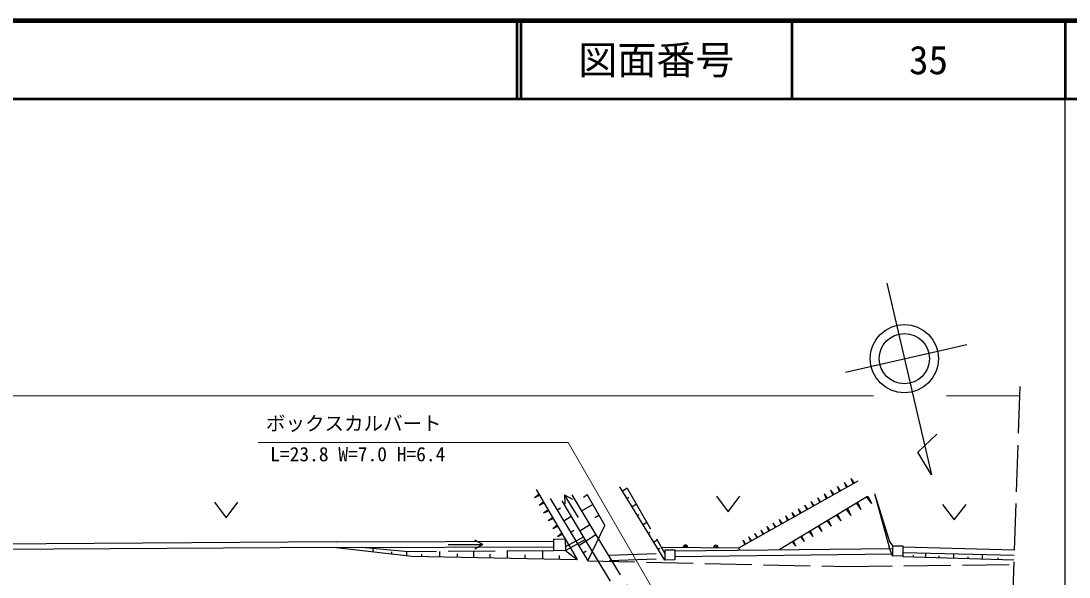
# Model space of a CAD drawing. Units: millimetres, scale not verified. Extents: x 40000 to 680000, y 20000 to 380000.
# Drawn here: x 445218 to 579500, y 308728 to 380000 of the extents above; entities that cross this region are included whole.
import ezdxf
from ezdxf.enums import TextEntityAlignment as Align

# ---------------------------------------------------------------- set-up
doc = ezdxf.new("R2010")
doc.units = ezdxf.units.MM
doc.header["$LTSCALE"] = 1000
doc.linetypes.add('DASHED', pattern=[7.5, 6, -1.5])
for name, color, linetype, lineweight in [('M-BGD', 7, 'Continuous', 25), ('M-BGD-EXST', 7, 'Continuous', 25), ('M-BMK-SRVR', 3, 'Continuous', 25), ('M-STR-HTXT', 7, 'Continuous', 13), ('M-TTL', 2, 'Continuous', 140), ('M-TTL-BAND', 7, 'Continuous', 25), ('M-TTL-LINE', 7, 'Continuous', 50)]:
    doc.layers.add(name, color=color, linetype=linetype, lineweight=lineweight)
doc.layers.add('M-TTL-TXT', color=7, linetype='Continuous')
doc.styles.add('ＭＳ ゴシック', font='')
doc.styles.get('ＭＳ ゴシック').set_extended_font_data('MS Gothic')

msp = doc.modelspace()

# ---------------------------------------------------------------- linework, layer by layer
at = {"layer": 'M-BGD', "linetype": 'DASHED'}
for p, q in [((573186, 333144), (571650, 287018)), ((522878, 320106), (527701, 311746)), ((514963, 312595), (517281, 313880)), ((514966, 312130), (517492, 313530)), ((517607, 313339), (523482, 303683)), ((518888, 314119), (524782, 304433)), ((494856, 311966), (488402, 312535)), ((513466, 312100), (494856, 311966)), ((520591, 311530), (527700, 311807)), ((517847, 310794), (550851, 310080)), ((520618, 310831), (527709, 311107)), ((550851, 310080), (572426, 310333))]:
    msp.add_line(p, q, dxfattribs=at)
at = {"layer": 'M-BGD'}
for p, q in [((537203, 312485), (552485, 321039)), ((551977, 320797), (551588, 321340)), ((551912, 320761), (551588, 321340)), ((551848, 320725), (551588, 321340)), ((511225, 319927), (516482, 310987)), ((527711, 310911), (521961, 320306)), ((522878, 320106), (522302, 319748)), ((549375, 319339), (548999, 319864)), ((549313, 319304), (548999, 319864)), ((549250, 319269), (548999, 319864)), ((550235, 319821), (549855, 320352)), ((550172, 319786), (549855, 320352)), ((550109, 319750), (549855, 320352)), ((550235, 319821), (550109, 319750)), ((551103, 320307), (550718, 320844)), ((551039, 320271), (550718, 320844)), ((550975, 320235), (550718, 320844)), ((551103, 320307), (550975, 320235)), ((551977, 320797), (551848, 320725)), ((511554, 319296), (511026, 318901)), ((511591, 319234), (511026, 318901)), ((511627, 319171), (511026, 318901)), ((511554, 319296), (511627, 319171)), ((512135, 318307), (511604, 317909)), ((512135, 318307), (512210, 318181)), ((513034, 318802), (517847, 310794)), ((514497, 318510), (517607, 313339)), ((515783, 319283), (518873, 314145)), ((517294, 318976), (517754, 319292)), ((517729, 319334), (520030, 315344)), ((523118, 318909), (522899, 318773)), ((553697, 319064), (542360, 312229)), ((546837, 317917), (546474, 318424)), ((546776, 317883), (546474, 318424)), ((546716, 317849), (546474, 318424)), ((547676, 318387), (547308, 318900)), ((547615, 318353), (547308, 318900)), ((547554, 318319), (547308, 318900)), ((547676, 318387), (547554, 318319)), ((548522, 318861), (548150, 319380)), ((548460, 318827), (548150, 319380)), ((548398, 318792), (548150, 319380)), ((548522, 318861), (548398, 318792)), ((549375, 319339), (549250, 319269)), ((553585, 318932), (553772, 319045)), ((553585, 318932), (554194, 318134)), ((553679, 318988), (554194, 318134)), ((553772, 319045), (554194, 318134)), ((554570, 319453), (556445, 312550)), ((554570, 319453), (556505, 313288)), ((512173, 318244), (511604, 317909)), ((512210, 318181), (511604, 317909)), ((512719, 317313), (512184, 316913)), ((512757, 317250), (512184, 316913)), ((512794, 317186), (512184, 316913)), ((512719, 317313), (512794, 317186)), ((514326, 317574), (513926, 317319)), ((517031, 317207), (518484, 318027)), ((524064, 318051), (523540, 317726)), ((544360, 316530), (544010, 317020)), ((544302, 316497), (544010, 317020)), ((544244, 316464), (544010, 317020)), ((545179, 316988), (544824, 317484)), ((545120, 316955), (544824, 317484)), ((545061, 316922), (544824, 317484)), ((545179, 316988), (545061, 316922)), ((546004, 317451), (545645, 317952)), ((545945, 317417), (545645, 317952)), ((545885, 317384), (545645, 317952)), ((546004, 317451), (545885, 317384)), ((546837, 317917), (546716, 317849)), ((550969, 317360), (551139, 317463)), ((550969, 317360), (551522, 316635)), ((551054, 317411), (551522, 316635)), ((551139, 317463), (551522, 316635)), ((552256, 318133), (552434, 318241)), ((552256, 318133), (552836, 317373)), ((552345, 318187), (552836, 317373)), ((552434, 318241), (552836, 317373)), ((513306, 316315), (512767, 315913)), ((513343, 316251), (512767, 315913)), ((513381, 316188), (512767, 315913)), ((513306, 316315), (513381, 316188)), ((515719, 316479), (514787, 315886)), ((518760, 316343), (519276, 316652)), ((524375, 316695), (524227, 316603)), ((525421, 315698), (524957, 315410)), ((541945, 315176), (541606, 315649)), ((541889, 315145), (541606, 315649)), ((541832, 315113), (541606, 315649)), ((542743, 315624), (542401, 316102)), ((542686, 315592), (542401, 316102)), ((542629, 315560), (542401, 316102)), ((542743, 315624), (542629, 315560)), ((543549, 316075), (543202, 316559)), ((543491, 316042), (543202, 316559)), ((543433, 316010), (543202, 316559)), ((543549, 316075), (543433, 316010)), ((544360, 316530), (544244, 316464)), ((548516, 315887), (548670, 315980)), ((548516, 315887), (549017, 315230)), ((548593, 315933), (549017, 315230)), ((548670, 315980), (549017, 315230)), ((549723, 316612), (549884, 316709)), ((549723, 316612), (550249, 315921)), ((549804, 316660), (550249, 315921)), ((549884, 316709), (550249, 315921)), ((513895, 315313), (513353, 314908)), ((513933, 315249), (513353, 314908)), ((513970, 315185), (513353, 314908)), ((513895, 315313), (513970, 315185)), ((514486, 314307), (513941, 313899)), ((514524, 314243), (513941, 313899)), ((514486, 314307), (514562, 314178)), ((516042, 314701), (515649, 314451)), ((518100, 315430), (516834, 314625)), ((517847, 310794), (520030, 315344)), ((525811, 314420), (525631, 314309)), ((539589, 313856), (539261, 314313)), ((539534, 313826), (539261, 314313)), ((539480, 313795), (539261, 314313)), ((540368, 314292), (540037, 314755)), ((540313, 314262), (540037, 314755)), ((540258, 314231), (540037, 314755)), ((540368, 314292), (540258, 314231)), ((541153, 314733), (540818, 315200)), ((541097, 314701), (540818, 315200)), ((541042, 314670), (540818, 315200)), ((541153, 314733), (541042, 314670)), ((541945, 315176), (541832, 315113)), ((546217, 314506), (546356, 314590)), ((546217, 314506), (546670, 313912)), ((546287, 314548), (546670, 313912)), ((546356, 314590), (546670, 313912)), ((547348, 315185), (547494, 315273)), ((547348, 315185), (547825, 314560)), ((547421, 315229), (547825, 314560)), ((547494, 315273), (547825, 314560)), ((485662, 313226), (308317, 312089)), ((485662, 313226), (513459, 313315)), ((513457, 313600), (514957, 313609)), ((513457, 313600), (513466, 312100)), ((514562, 314178), (513941, 313899)), ((514957, 313609), (514966, 312109)), ((518873, 314145), (516674, 312745)), ((526723, 313441), (526317, 313188)), ((538050, 312994), (537730, 313440)), ((537997, 312964), (537730, 313440)), ((537944, 312935), (537730, 313440)), ((538050, 312994), (537944, 312935)), ((538816, 313423), (538493, 313875)), ((538762, 313393), (538493, 313875)), ((538709, 313363), (538493, 313875)), ((538816, 313423), (538709, 313363)), ((539589, 313856), (539480, 313795)), ((544062, 313211), (544187, 313287)), ((544062, 313211), (544469, 312677)), ((544125, 313249), (544469, 312677)), ((544187, 313287), (544469, 312677)), ((545122, 313848), (545254, 313928)), ((545122, 313848), (545552, 313285)), ((545188, 313888), (545552, 313285)), ((545254, 313928), (545552, 313285)), ((556505, 313288), (556884, 312712)), ((485666, 312526), (308308, 311389)), ((485664, 312526), (513463, 312615)), ((485666, 312526), (495298, 311401)), ((490280, 312370), (490280, 311987)), ((492704, 311970), (492704, 311704)), ((494634, 311986), (494634, 311478)), ((496520, 311656), (496520, 311377)), ((498854, 311995), (498854, 311331)), ((501098, 311701), (501098, 311288)), ((503208, 312026), (503208, 311246)), ((505273, 311656), (505273, 311206)), ((507518, 312057), (507518, 311162)), ((509762, 311566), (509762, 311118)), ((512029, 312089), (512029, 311074)), ((514966, 312109), (513466, 312100)), ((514966, 312109), (516482, 310987)), ((517651, 312027), (517257, 311776)), ((527068, 312405), (526871, 312283)), ((527387, 312545), (537203, 312485)), ((527695, 312211), (528995, 312226)), ((527695, 312211), (527711, 310911)), ((528995, 312226), (529011, 310927)), ((528997, 312068), (556888, 312403)), ((529006, 311368), (556896, 311703)), ((537203, 312485), (537226, 312167)), ((556900, 311412), (556445, 312550)), ((556884, 312712), (558184, 312727)), ((556884, 312712), (556900, 311412)), ((558184, 312727), (558201, 311335)), ((558186, 312588), (572489, 312216)), ((558194, 311887), (572466, 311517)), ((559529, 311548), (559529, 311294)), ((561108, 311812), (561108, 311245)), ((564704, 311718), (564704, 311134)), ((568373, 311623), (568373, 311021)), ((495298, 311401), (516482, 310987)), ((514161, 311477), (514161, 311032)), ((529011, 310927), (527711, 310911)), ((558200, 311427), (556900, 311412)), ((572445, 310895), (558201, 311335)), ((562833, 311427), (562833, 311192)), ((566550, 311305), (566550, 311077)), ((570365, 311184), (570365, 310959))]:
    msp.add_line(p, q, dxfattribs=at)
for centre, radius in [((530345, 312527), 300), ((530345, 312527), 150), ((534245, 312503), 300), ((534245, 312503), 150)]:
    msp.add_arc(centre, radius, 359.65064, 179.65064, dxfattribs=at)
at = {"layer": 'M-BGD-EXST'}
for p, q in [((470014, 318309), (471514, 316309)), ((471514, 316309), (473014, 318309)), ((516642, 316372), (514846, 319261)), ((514846, 319261), (515865, 318716)), ((514846, 319261), (514884, 318107)), ((534315, 319099), (535815, 317099)), ((535815, 317099), (537315, 319099)), ((563303, 318045), (564803, 316045)), ((564803, 316045), (566303, 318045)), ((499934, 312894), (504390, 312894)), ((504390, 312894), (503390, 313471)), ((504390, 312894), (503390, 312317))]:
    msp.add_line(p, q, dxfattribs=at)
at = {"layer": 'M-BMK-SRVR'}
for p, q in [((556148, 346386), (561874, 321816)), ((550874, 335003), (566386, 338543)), ((560139, 324731), (562569, 327056)), ((561874, 321816), (560139, 324731))]:
    msp.add_line(p, q, dxfattribs=at)
for radius in [4366, 3213]:
    msp.add_circle((558401, 336721), radius, dxfattribs=at)
at = {"layer": 'M-STR-HTXT'}
for p, q in [((554442, 331960), (66890, 331960)), ((573147, 331960), (563812, 331960))]:
    msp.add_line(p, q, dxfattribs=at)
msp.add_lwpolyline([(532599, 296071), (515347, 325954), (475610, 325954)], dxfattribs=at)
at = {"layer": 'M-TTL'}
msp.add_line((680000, 380000), (40000, 380000), dxfattribs=at)
at = {"layer": 'M-TTL-BAND'}
msp.add_line((579000, 20000), (579000, 370000), dxfattribs=at)
at = {"layer": 'M-TTL-LINE'}
for p, q in [((508747, 380000), (508747, 370000)), ((509247, 380000), (509247, 370000)), ((543997, 380000), (543997, 370000)), ((579000, 380000), (579000, 370000)), ((40000, 370000), (680000, 370000))]:
    msp.add_line(p, q, dxfattribs=at)

# ---------------------------------------------------------------- texts
at = {"layer": 'M-STR-HTXT', "style": 'ＭＳ ゴシック'}
msp.add_text('ボックスカルバート', height=1833, dxfattribs=at).set_placement((499110, 326954), align=Align.BOTTOM_RIGHT)
msp.add_text('L=23.8 W=7.0 H=6.4', height=1833, dxfattribs=at).set_placement((477149, 325395), align=Align.TOP_LEFT)
at = {"layer": 'M-TTL-TXT', "style": 'ＭＳ ゴシック'}
for s, p in [('図面番号', (526622, 375000)), ('35', (561497, 375000))]:
    msp.add_text(s, height=3666, dxfattribs=at).set_placement(p, align=Align.MIDDLE_CENTER)

doc.saveas('drawing.dxf')
